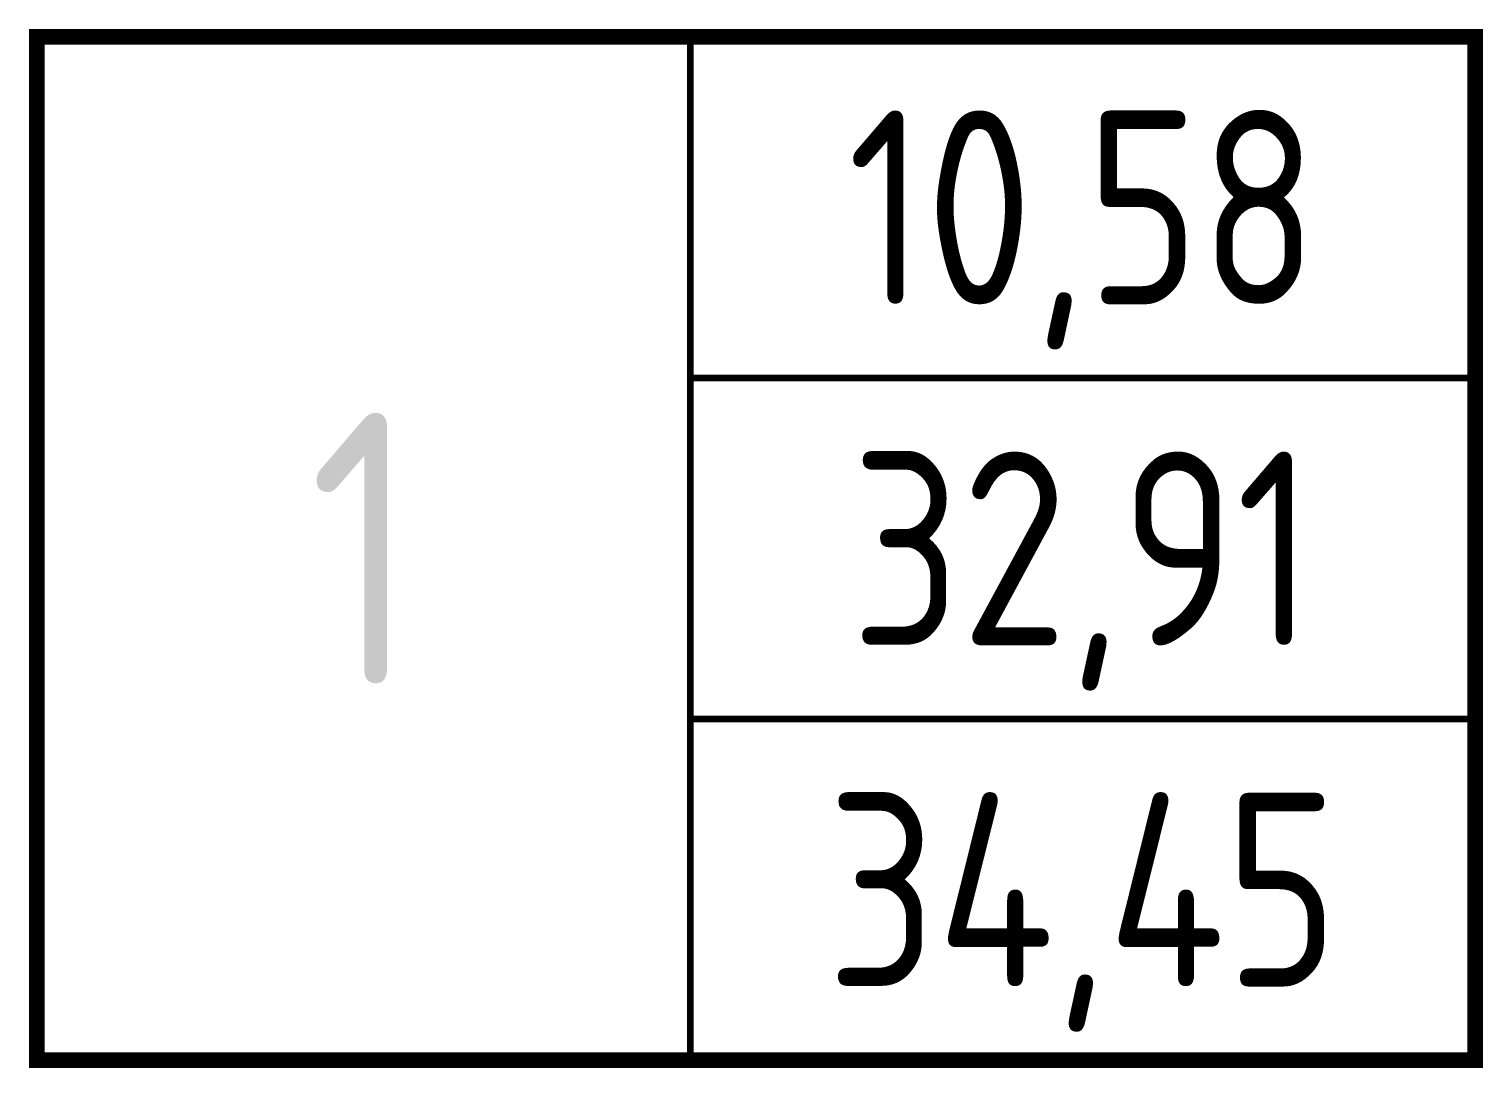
# Model space of a CAD drawing. Header units: millimetres. Extents: x 0 to 145404, y 0 to 194550.
# Drawn here: x 48165 to 50040, y 99426 to 100766 of the extents above; entities that cross this region are included whole.
import ezdxf
from ezdxf.enums import TextEntityAlignment as Align

# ---------------------------------------------------------------- set-up
doc = ezdxf.new("R2010")
doc.units = ezdxf.units.MM
doc.styles.add('ГОСТ 2.304', font='CS_Gost2304.shx')

# ---------------------------------------------------------------- blocks, each defined once
blk = doc.blocks.new('Квартира 1К 6300 тип 36-1')
at = {"ltscale": 75, "const_width": 20}
blk.add_lwpolyline([(8050, 3910), (9904.4, 3910), (9904.4, 2590), (8050, 2590)], close=True, dxfattribs=at)
at = {"ltscale": 75, "const_width": 8.8, "elevation": 227.2}
for points in [[(8892.4, 3910), (8892.4, 2590)], [(9904.4, 3470), (8892.4, 3470)], [(9904.4, 3030), (8892.4, 3030)]]:
    blk.add_lwpolyline(points, dxfattribs=at)
at = {"ltscale": 75, "style": 'ГОСТ 2.304'}
for s, height, p in [('10,58', 250, (9398.4, 3690)), ('1', 350, (8471.2, 3250)), ('32,91', 250, (9398.4, 3250)), ('34,45', 250, (9398.4, 2810))]:
    blk.add_text(s, height=height, dxfattribs=at).set_placement(p, align=Align.MIDDLE_CENTER)
blk = doc.blocks.new('V_Section_3')
blk.add_blockref('Квартира 1К 6300 тип 36-1', (8950, -6500))

msp = doc.modelspace()

# ---------------------------------------------------------------- block references
msp.add_blockref('V_Section_3', (31175.5, 103346.1, 0))

doc.saveas('drawing.dxf')
